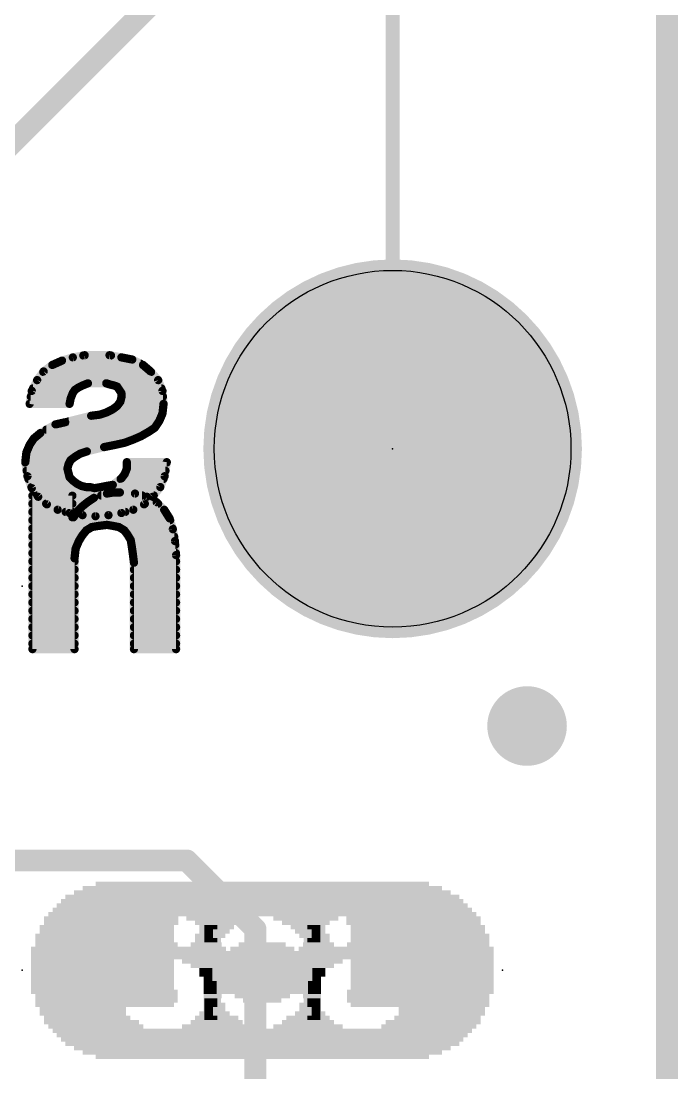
# Model space of a CAD drawing. Extents: x -32 to 103, y -61 to 35.
# Drawn here: x 32.12 to 38.2, y 6.92 to 16.66 of the extents above; entities that cross this region are included whole.
import ezdxf

# ---------------------------------------------------------------- set-up
doc = ezdxf.new("R2010")
doc.units = 0
for name, color, linetype in [('1', 12, 'CONTINUOUS'), ('16', 132, 'CONTINUOUS'), ('18', 110, 'CONTINUOUS'), ('20', 53, 'CONTINUOUS'), ('21', 41, 'CONTINUOUS'), ('22', 40, 'CONTINUOUS'), ('23', 53, 'CONTINUOUS'), ('24', 53, 'CONTINUOUS'), ('29', 253, 'CONTINUOUS'), ('47', 253, 'CONTINUOUS')]:
    doc.layers.add(name, color=color, linetype=linetype)

# ---------------------------------------------------------------- blocks, each defined once
blk = doc.blocks.new('RECT')
blk.add_solid([(-0.5, -0.5), (0.5, -0.5), (-0.5, 0.5), (0.5, 0.5)])
blk = doc.blocks.new('ROUNDV')
at = {"const_width": 0.5}
blk.add_lwpolyline([(0, -0.25, 1), (0, 0.25, 1), (0, -0.25)], format="xyb", dxfattribs=at)

msp = doc.modelspace()

# ---------------------------------------------------------------- linework, layer by layer
at = {"layer": '1', "const_width": 0.2032}
for points in [[(38.1, 0), (38.1, 25.4)], [(34.29, 17.78), (31.75, 15.24)], [(33.655, 8.89), (31.75, 8.89)], [(34.29, 8.255), (33.655, 8.89)], [(34.29, 7.62), (34.29, 8.255)], [(34.29, 3.556), (34.29, 7.62)]]:
    msp.add_lwpolyline(points, dxfattribs=at)
at = {"layer": '1', "const_width": 0.1016}
for points in [[(33.6909, 8.9259, 1), (33.6191, 8.8541)], [(33.655, 8.8392, 1), (33.655, 8.9408)], [(34.3408, 8.255, 1), (34.2392, 8.255)], [(34.2541, 8.2191, 1), (34.3259, 8.2909)], [(34.3408, 7.62, 1), (34.2392, 7.62)], [(34.2392, 7.62, 1), (34.3408, 7.62)]]:
    msp.add_lwpolyline(points, format="xyb", dxfattribs=at)
at = {"layer": '16', "const_width": 0.2032}
msp.add_lwpolyline([(38.1, 25.4), (38.1, 0)], dxfattribs=at)
at = {"layer": '20', "const_width": 0.2032}
msp.add_lwpolyline([(38.1, 0), (38.1, 25.4)], dxfattribs=at)
at = {"layer": '20'}
msp.add_circle((35.56, 12.7), 1.651, dxfattribs=at)
at = {"layer": '21', "const_width": 0.0762}
for points in [[(32.225, 12.266), (32.595, 12.266)], [(32.225, 10.846), (32.225, 12.266)], [(32.595, 12.266), (32.595, 12.066)], [(32.735, 12.206), (32.795, 12.246)], [(32.795, 12.246), (32.915, 12.286)], [(32.8616, 12.2682), (33.2403, 12.2682)], [(32.915, 12.286), (32.975, 12.296)], [(32.975, 12.296), (33.035, 12.296)], [(33.035, 12.296), (33.175, 12.286)], [(33.175, 12.286), (33.285, 12.256)], [(33.285, 12.256), (33.375, 12.206)], [(32.225, 12.192), (32.595, 12.192)], [(32.645, 12.126), (32.685, 12.166)], [(32.685, 12.166), (32.735, 12.206)], [(32.7175, 12.192), (33.389, 12.192)], [(33.375, 12.206), (33.445, 12.136)], [(33.445, 12.136), (33.495, 12.056)], [(32.225, 12.1158), (32.595, 12.1158)], [(32.225, 12.0396), (33.4999, 12.0396)], [(32.595, 12.066), (32.605, 12.066)], [(32.605, 12.066), (32.645, 12.126)], [(32.6382, 12.1158), (33.4576, 12.1158)], [(33.495, 12.056), (33.525, 11.956)], [(32.225, 11.9634), (32.754, 11.9634)], [(32.725, 11.946), (32.685, 11.896)], [(32.775, 11.976), (32.725, 11.946)], [(32.835, 11.986), (32.775, 11.976)], [(32.915, 11.996), (32.835, 11.986)], [(32.975, 11.986), (32.915, 11.996)], [(33.025, 11.976), (32.975, 11.986)], [(33.075, 11.946), (33.025, 11.976)], [(33.046, 11.9634), (33.5228, 11.9634)], [(33.105, 11.906), (33.075, 11.946)], [(33.525, 11.956), (33.545, 11.846)], [(32.225, 11.8872), (32.6797, 11.8872)], [(32.655, 11.846), (32.625, 11.776)], [(32.685, 11.896), (32.655, 11.846)], [(33.135, 11.856), (33.105, 11.906)], [(33.1163, 11.8872), (33.5375, 11.8872)], [(33.145, 11.796), (33.135, 11.856)], [(33.545, 11.846), (33.555, 11.716)], [(32.225, 11.811), (32.64, 11.811)], [(32.625, 11.776), (32.615, 11.686)], [(33.1425, 11.811), (33.5477, 11.811)], [(33.155, 11.726), (33.145, 11.796)], [(32.225, 11.7348), (32.6204, 11.7348)], [(32.225, 11.6586), (32.615, 11.6586)], [(32.615, 11.686), (32.615, 10.846)], [(33.1537, 11.7348), (33.5536, 11.7348)], [(33.165, 11.646), (33.155, 11.726)], [(33.1634, 11.6586), (33.555, 11.6586)], [(33.165, 10.846), (33.165, 11.646)], [(33.555, 11.716), (33.555, 10.846)], [(32.225, 11.5824), (32.615, 11.5824)], [(33.165, 11.5824), (33.555, 11.5824)], [(32.225, 11.5062), (32.615, 11.5062)], [(33.165, 11.5062), (33.555, 11.5062)], [(32.225, 11.43), (32.615, 11.43)], [(32.225, 11.3538), (32.615, 11.3538)], [(33.165, 11.43), (33.555, 11.43)], [(33.165, 11.3538), (33.555, 11.3538)], [(32.225, 11.2776), (32.615, 11.2776)], [(33.165, 11.2776), (33.555, 11.2776)], [(32.225, 11.2014), (32.615, 11.2014)], [(33.165, 11.2014), (33.555, 11.2014)], [(32.225, 11.1252), (32.615, 11.1252)], [(33.165, 11.1252), (33.555, 11.1252)], [(32.225, 11.049), (32.615, 11.049)], [(32.225, 10.9728), (32.615, 10.9728)], [(33.165, 11.049), (33.555, 11.049)], [(33.165, 10.9728), (33.555, 10.9728)], [(32.225, 10.8966), (32.615, 10.8966)], [(33.165, 10.8966), (33.555, 10.8966)], [(32.615, 10.846), (32.225, 10.846)], [(33.555, 10.846), (33.165, 10.846)]]:
    msp.add_lwpolyline(points, dxfattribs=at)
at = {"layer": '21', "const_width": 0.0381}
for points in [[(32.225, 12.2851, 1), (32.225, 12.247)], [(32.2441, 12.266, 1), (32.206, 12.266)], [(32.614, 12.266, 1), (32.5759, 12.266)], [(32.595, 12.247, 1), (32.595, 12.2851)], [(32.789, 12.2641, 1), (32.801, 12.2279)], [(32.8056, 12.2301, 1), (32.7844, 12.2619)], [(32.8616, 12.2873, 1), (32.8616, 12.2492)], [(32.9119, 12.3048, 1), (32.9181, 12.2672)], [(32.921, 12.2679, 1), (32.909, 12.3041)], [(32.975, 12.3151, 1), (32.975, 12.277)], [(32.9781, 12.2772, 1), (32.9719, 12.3148)], [(33.0364, 12.315, 1), (33.0336, 12.277)], [(33.035, 12.277, 1), (33.035, 12.3151)], [(33.18, 12.3044, 1), (33.17, 12.2676)], [(33.1736, 12.267, 1), (33.1764, 12.305)], [(33.2403, 12.2492, 1), (33.2403, 12.2873)], [(33.2943, 12.2727, 1), (33.2757, 12.2393)], [(33.28, 12.2376, 1), (33.29, 12.2744)], [(32.225, 12.2111, 1), (32.225, 12.173)], [(32.595, 12.173, 1), (32.595, 12.2111)], [(32.6731, 12.1809, 1), (32.6969, 12.1511)], [(32.6985, 12.1525, 1), (32.6715, 12.1795)], [(32.7175, 12.2111, 1), (32.7175, 12.173)], [(32.7244, 12.2219, 1), (32.7456, 12.1901)], [(32.7469, 12.1911, 1), (32.7231, 12.2209)], [(33.3885, 12.2195, 1), (33.3615, 12.1925)], [(33.3657, 12.1893, 1), (33.3843, 12.2227)], [(33.389, 12.173, 1), (33.389, 12.2111)], [(33.4612, 12.1461, 1), (33.4288, 12.1259)], [(32.225, 12.1349, 1), (32.225, 12.0968)], [(32.225, 12.0587, 1), (32.225, 12.0206)], [(32.5759, 12.066, 1), (32.614, 12.066)], [(32.595, 12.0851, 1), (32.595, 12.047)], [(32.5891, 12.0766, 1), (32.6209, 12.0554)], [(32.595, 12.0968, 1), (32.595, 12.1349)], [(32.605, 12.047, 1), (32.605, 12.0851)], [(32.6382, 12.1349, 1), (32.6382, 12.0968)], [(32.6315, 12.1395, 1), (32.6585, 12.1125)], [(32.6609, 12.1154, 1), (32.6291, 12.1366)], [(33.4315, 12.1225, 1), (33.4585, 12.1495)], [(33.4576, 12.0968, 1), (33.4576, 12.1349)], [(33.5132, 12.0615, 1), (33.4768, 12.0505)], [(33.4788, 12.0459, 1), (33.5112, 12.0661)], [(33.4999, 12.0206, 1), (33.4999, 12.0587)], [(32.225, 11.9825, 1), (32.225, 11.9444)], [(32.7152, 11.9623, 1), (32.7348, 11.9297)], [(32.7399, 11.9341, 1), (32.7101, 11.9579)], [(32.754, 11.9444, 1), (32.754, 11.9825)], [(32.7719, 11.9948, 1), (32.7781, 11.9572)], [(32.7848, 11.9597, 1), (32.7652, 11.9923)], [(32.8326, 12.0049, 1), (32.8374, 11.9671)], [(32.8381, 11.9672, 1), (32.8319, 12.0048)], [(32.9181, 12.0148, 1), (32.9119, 11.9772)], [(32.9174, 11.9771, 1), (32.9126, 12.0149)], [(32.9787, 12.0047, 1), (32.9713, 11.9673)], [(32.9719, 11.9672, 1), (32.9781, 12.0048)], [(33.0348, 11.9923, 1), (33.0152, 11.9597)], [(33.0213, 11.9573, 1), (33.0287, 11.9947)], [(33.046, 11.9825, 1), (33.046, 11.9444)], [(33.0902, 11.9574, 1), (33.0598, 11.9346)], [(33.0652, 11.9297, 1), (33.0848, 11.9623)], [(33.5437, 11.9594, 1), (33.5063, 11.9526)], [(33.5068, 11.9505, 1), (33.5432, 11.9615)], [(33.5228, 11.9444, 1), (33.5228, 11.9825)], [(32.225, 11.9063, 1), (32.225, 11.8681)], [(32.6725, 11.8385, 1), (32.6375, 11.8535)], [(32.6701, 11.9079, 1), (32.6999, 11.8841)], [(32.7013, 11.8862, 1), (32.6687, 11.9058)], [(32.6797, 11.8681, 1), (32.6797, 11.9063)], [(33.1213, 11.9158, 1), (33.0887, 11.8962)], [(33.0898, 11.8946, 1), (33.1202, 11.9174)], [(33.1163, 11.9063, 1), (33.1163, 11.8681)], [(33.1538, 11.8591, 1), (33.1162, 11.8529)], [(33.1187, 11.8462, 1), (33.1513, 11.8658)], [(33.564, 11.8475, 1), (33.526, 11.8445)], [(33.5375, 11.8681, 1), (33.5375, 11.9063)], [(32.225, 11.83, 1), (32.225, 11.7919)], [(32.6075, 11.7835, 1), (32.6425, 11.7685)], [(32.6439, 11.7739, 1), (32.6061, 11.7781)], [(32.6387, 11.8558, 1), (32.6713, 11.8362)], [(32.64, 11.7919, 1), (32.64, 11.83)], [(33.1425, 11.83, 1), (33.1425, 11.7919)], [(33.1639, 11.7987, 1), (33.1261, 11.7933)], [(33.1262, 11.7929, 1), (33.1638, 11.7991)], [(33.5263, 11.8426, 1), (33.5637, 11.8494)], [(33.5477, 11.7919, 1), (33.5477, 11.83)], [(32.225, 11.7538, 1), (32.225, 11.7157)], [(32.225, 11.6776, 1), (32.225, 11.6395)], [(32.6341, 11.686, 1), (32.596, 11.686)], [(32.5961, 11.6881, 1), (32.6339, 11.6839)], [(32.615, 11.6395, 1), (32.615, 11.6776)], [(32.6204, 11.7157, 1), (32.6204, 11.7538)], [(33.1537, 11.7538, 1), (33.1537, 11.7157)], [(33.1739, 11.7284, 1), (33.1361, 11.7236)], [(33.1361, 11.7233, 1), (33.1739, 11.7287)], [(33.1634, 11.6776, 1), (33.1634, 11.6395)], [(33.184, 11.646, 1), (33.1459, 11.646)], [(33.574, 11.716, 1), (33.5359, 11.716)], [(33.536, 11.7145, 1), (33.574, 11.7175)], [(33.5536, 11.7157, 1), (33.5536, 11.7538)], [(33.555, 11.6395, 1), (33.555, 11.6776)], [(32.225, 11.6014, 1), (32.225, 11.5633)], [(32.615, 11.5633, 1), (32.615, 11.6014)], [(33.165, 11.6014, 1), (33.165, 11.5633)], [(33.1461, 11.6436, 1), (33.1839, 11.6484)], [(33.555, 11.5633, 1), (33.555, 11.6014)], [(32.225, 11.5252, 1), (32.225, 11.4871)], [(32.615, 11.4871, 1), (32.615, 11.5252)], [(33.165, 11.5252, 1), (33.165, 11.4871)], [(33.555, 11.4871, 1), (33.555, 11.5252)], [(32.225, 11.449, 1), (32.225, 11.4109)], [(32.225, 11.3728, 1), (32.225, 11.3347)], [(32.615, 11.4109, 1), (32.615, 11.449)], [(32.615, 11.3347, 1), (32.615, 11.3728)], [(33.165, 11.449, 1), (33.165, 11.4109)], [(33.165, 11.3728, 1), (33.165, 11.3347)], [(33.555, 11.4109, 1), (33.555, 11.449)], [(33.555, 11.3347, 1), (33.555, 11.3728)], [(32.225, 11.2967, 1), (32.225, 11.2586)], [(32.615, 11.2586, 1), (32.615, 11.2967)], [(33.165, 11.2967, 1), (33.165, 11.2586)], [(33.555, 11.2586, 1), (33.555, 11.2967)], [(32.225, 11.2205, 1), (32.225, 11.1824)], [(32.615, 11.1824, 1), (32.615, 11.2205)], [(33.165, 11.2205, 1), (33.165, 11.1824)], [(33.555, 11.1824, 1), (33.555, 11.2205)], [(32.225, 11.1443, 1), (32.225, 11.1062)], [(32.615, 11.1062, 1), (32.615, 11.1443)], [(33.165, 11.1443, 1), (33.165, 11.1062)], [(33.555, 11.1062, 1), (33.555, 11.1443)], [(32.225, 11.0681, 1), (32.225, 11.03)], [(32.225, 10.9919, 1), (32.225, 10.9538)], [(32.615, 11.03, 1), (32.615, 11.0681)], [(32.615, 10.9538, 1), (32.615, 10.9919)], [(33.165, 11.0681, 1), (33.165, 11.03)], [(33.165, 10.9919, 1), (33.165, 10.9538)], [(33.555, 11.03, 1), (33.555, 11.0681)], [(33.555, 10.9538, 1), (33.555, 10.9919)], [(32.225, 10.9157, 1), (32.225, 10.8776)], [(32.615, 10.8776, 1), (32.615, 10.9157)], [(33.165, 10.9157, 1), (33.165, 10.8776)], [(33.555, 10.8776, 1), (33.555, 10.9157)], [(32.225, 10.8651, 1), (32.225, 10.827)], [(32.206, 10.846, 1), (32.2441, 10.846)], [(32.596, 10.846, 1), (32.6341, 10.846)], [(32.615, 10.827, 1), (32.615, 10.8651)], [(33.1459, 10.846, 1), (33.184, 10.846)], [(33.165, 10.8651, 1), (33.165, 10.827)], [(33.5359, 10.846, 1), (33.574, 10.846)], [(33.555, 10.827, 1), (33.555, 10.8651)]]:
    msp.add_lwpolyline(points, format="xyb", dxfattribs=at)
at = {"layer": '22', "const_width": 0.0762}
for points in [[(32.499, 13.516), (32.409, 13.476)], [(32.599, 13.546), (32.499, 13.516)], [(32.709, 13.566), (32.599, 13.546)], [(32.6958, 13.5636), (32.9522, 13.5636)], [(32.939, 13.566), (32.709, 13.566)], [(33.049, 13.546), (32.939, 13.566)], [(33.149, 13.526), (33.049, 13.546)], [(33.249, 13.476), (33.149, 13.526)], [(32.329, 13.416), (32.269, 13.336)], [(32.3254, 13.4112), (33.3232, 13.4112)], [(32.409, 13.476), (32.329, 13.416)], [(32.4347, 13.4874), (33.2262, 13.4874)], [(33.319, 13.416), (33.249, 13.476)], [(33.389, 13.336), (33.319, 13.416)], [(32.269, 13.336), (32.219, 13.236)], [(32.2685, 13.335), (33.3894, 13.335)], [(32.689, 13.286), (32.739, 13.306)], [(32.739, 13.306), (32.909, 13.306)], [(32.909, 13.306), (32.939, 13.296)], [(33.429, 13.236), (33.389, 13.336)], [(32.219, 13.236), (32.199, 13.116)], [(32.2304, 13.2588), (32.6382, 13.2588)], [(32.579, 13.166), (32.599, 13.216)], [(32.599, 13.216), (32.619, 13.246)], [(32.619, 13.246), (32.649, 13.266)], [(32.649, 13.266), (32.689, 13.286)], [(32.939, 13.296), (32.979, 13.286)], [(32.979, 13.286), (33.009, 13.276)], [(33.009, 13.276), (33.049, 13.216)], [(33.0205, 13.2588), (33.4199, 13.2588)], [(33.049, 13.216), (33.049, 13.176)], [(33.439, 13.116), (33.429, 13.236)], [(32.199, 13.116), (32.569, 13.116)], [(32.2101, 13.1826), (32.5856, 13.1826)], [(32.569, 13.116), (32.579, 13.166)], [(33.039, 13.136), (33.009, 13.096)], [(33.0168, 13.1064), (33.4379, 13.1064)], [(33.049, 13.176), (33.039, 13.136)], [(33.049, 13.1826), (33.4335, 13.1826)], [(33.429, 13.026), (33.439, 13.116)], [(32.849, 13.016), (32.769, 13.006)], [(32.909, 13.036), (32.849, 13.016)], [(32.8916, 13.0302), (33.4295, 13.0302)], [(32.969, 13.066), (32.909, 13.036)], [(33.009, 13.096), (32.969, 13.066)], [(33.399, 12.956), (33.429, 13.026)], [(32.439, 12.926), (32.299, 12.846)], [(32.529, 12.946), (32.439, 12.926)], [(32.769, 13.006), (32.529, 12.946)], [(32.561, 12.954), (33.3977, 12.954)], [(33.359, 12.896), (33.399, 12.956)], [(32.299, 12.846), (32.239, 12.796)], [(32.3546, 12.8778), (33.3317, 12.8778)], [(33.159, 12.786), (33.229, 12.816)], [(33.229, 12.816), (33.299, 12.856)], [(33.299, 12.856), (33.359, 12.896)], [(32.199, 12.736), (32.169, 12.666)], [(32.1945, 12.7254), (32.936, 12.7254)], [(32.239, 12.796), (32.199, 12.736)], [(32.2457, 12.8016), (33.1954, 12.8016)], [(32.729, 12.676), (32.889, 12.716)], [(32.889, 12.716), (32.989, 12.736)], [(32.989, 12.736), (33.079, 12.756)], [(33.079, 12.756), (33.159, 12.786)], [(32.169, 12.666), (32.159, 12.576)], [(32.1671, 12.6492), (32.6577, 12.6492)], [(32.579, 12.596), (32.619, 12.626)], [(32.619, 12.626), (32.669, 12.656)], [(32.669, 12.656), (32.729, 12.676)], [(32.159, 12.576), (32.179, 12.446)], [(32.1595, 12.573), (32.5675, 12.573)], [(32.549, 12.516), (32.559, 12.556)], [(32.559, 12.556), (32.579, 12.596)], [(33.099, 12.576), (33.099, 12.516)], [(33.469, 12.576), (33.099, 12.576)], [(33.099, 12.573), (33.4685, 12.573)], [(33.449, 12.446), (33.469, 12.576)], [(32.1712, 12.4968), (32.5538, 12.4968)], [(32.179, 12.446), (32.219, 12.336)], [(32.569, 12.436), (32.549, 12.516)], [(32.599, 12.406), (32.569, 12.436)], [(33.049, 12.426), (32.969, 12.366)], [(33.079, 12.466), (33.049, 12.426)], [(33.099, 12.516), (33.079, 12.466)], [(33.0913, 12.4968), (33.4568, 12.4968)], [(33.409, 12.346), (33.449, 12.446)], [(32.1882, 12.4206), (32.5844, 12.4206)], [(32.2159, 12.3444), (32.7654, 12.3444)], [(32.219, 12.336), (32.279, 12.256)], [(32.639, 12.376), (32.599, 12.406)], [(32.679, 12.356), (32.639, 12.376)], [(32.719, 12.346), (32.679, 12.356)], [(32.759, 12.346), (32.719, 12.346)], [(32.799, 12.336), (32.759, 12.346)], [(32.859, 12.346), (32.799, 12.336)], [(32.8494, 12.3444), (33.4078, 12.3444)], [(32.909, 12.356), (32.859, 12.346)], [(32.969, 12.366), (32.909, 12.356)], [(33.0418, 12.4206), (33.4388, 12.4206)], [(33.339, 12.256), (33.409, 12.346)], [(32.2698, 12.2682), (33.3485, 12.2682)], [(32.279, 12.256), (32.359, 12.186)], [(33.259, 12.186), (33.339, 12.256)], [(32.3521, 12.192), (33.2659, 12.192)], [(32.359, 12.186), (32.459, 12.136)], [(32.459, 12.136), (32.569, 12.106)], [(33.049, 12.106), (33.159, 12.136)], [(33.159, 12.136), (33.259, 12.186)], [(32.5331, 12.1158), (33.0849, 12.1158)], [(32.569, 12.106), (32.689, 12.086)], [(32.689, 12.086), (32.809, 12.076)], [(32.809, 12.076), (32.929, 12.086)], [(32.929, 12.086), (33.049, 12.106)]]:
    msp.add_lwpolyline(points, dxfattribs=at)
at = {"layer": '22', "const_width": 0.0381}
for points in [[(32.4935, 13.5342, 1), (32.5045, 13.4978)], [(32.5067, 13.4986, 1), (32.4913, 13.5334)], [(32.5956, 13.5647, 1), (32.6024, 13.5273)], [(32.6045, 13.5278, 1), (32.5935, 13.5642)], [(32.6958, 13.5827, 1), (32.6958, 13.5446)], [(32.709, 13.5851, 1), (32.709, 13.547)], [(32.7124, 13.5473, 1), (32.7056, 13.5847)], [(32.9424, 13.5847, 1), (32.9356, 13.5473)], [(32.939, 13.547, 1), (32.939, 13.5851)], [(32.9522, 13.5446, 1), (32.9522, 13.5827)], [(33.0527, 13.5647, 1), (33.0453, 13.5273)], [(33.0456, 13.5273, 1), (33.0524, 13.5647)], [(33.1575, 13.543, 1), (33.1405, 13.509)], [(33.1453, 13.5073, 1), (33.1527, 13.5447)], [(32.3254, 13.4303, 1), (32.3254, 13.3922)], [(32.3176, 13.4312, 1), (32.3404, 13.4008)], [(32.3442, 13.4046, 1), (32.3138, 13.4274)], [(32.4013, 13.4934, 1), (32.4167, 13.4586)], [(32.4204, 13.4608, 1), (32.3976, 13.4912)], [(32.4347, 13.5065, 1), (32.4347, 13.4684)], [(33.2262, 13.4684, 1), (33.2262, 13.5065)], [(33.2614, 13.4905, 1), (33.2366, 13.4615)], [(33.2405, 13.459, 1), (33.2575, 13.493)], [(33.3333, 13.4285, 1), (33.3047, 13.4035)], [(33.3066, 13.4015, 1), (33.3314, 13.4305)], [(33.3232, 13.3922, 1), (33.3232, 13.4303)], [(32.2685, 13.3541, 1), (32.2685, 13.316)], [(32.2538, 13.3474, 1), (32.2842, 13.3246)], [(32.286, 13.3275, 1), (32.252, 13.3445)], [(32.739, 13.3251, 1), (32.739, 13.287)], [(32.7461, 13.2883, 1), (32.7319, 13.3237)], [(32.915, 13.3241, 1), (32.903, 13.2879)], [(32.909, 13.287, 1), (32.909, 13.3251)], [(33.4067, 13.3431, 1), (33.3713, 13.3289)], [(33.3747, 13.3235, 1), (33.4033, 13.3485)], [(33.3894, 13.316, 1), (33.3894, 13.3541)], [(32.202, 13.2445, 1), (32.236, 13.2275)], [(32.2378, 13.2329, 1), (32.2002, 13.2391)], [(32.2304, 13.2779, 1), (32.2304, 13.2398)], [(32.5831, 13.2266, 1), (32.6149, 13.2054)], [(32.6167, 13.2089, 1), (32.5813, 13.2231)], [(32.6084, 13.2619, 1), (32.6296, 13.2301)], [(32.6349, 13.2354, 1), (32.6031, 13.2566)], [(32.6405, 13.283, 1), (32.6575, 13.249)], [(32.6382, 13.2398, 1), (32.6382, 13.2779)], [(32.6596, 13.2501, 1), (32.6384, 13.2819)], [(32.6819, 13.3037, 1), (32.6961, 13.2683)], [(32.6975, 13.269, 1), (32.6805, 13.303)], [(32.9436, 13.3145, 1), (32.9344, 13.2775)], [(32.933, 13.2779, 1), (32.945, 13.3141)], [(32.985, 13.3041, 1), (32.973, 13.2679)], [(32.9744, 13.2675, 1), (32.9836, 13.3045)], [(33.0249, 13.2866, 1), (32.9931, 13.2654)], [(33.0205, 13.2779, 1), (33.0205, 13.2398)], [(33.003, 13.2579, 1), (33.015, 13.2941)], [(33.068, 13.216, 1), (33.0299, 13.216)], [(33.0331, 13.2054, 1), (33.0649, 13.2266)], [(33.448, 13.2376, 1), (33.41, 13.2344)], [(33.4113, 13.2289, 1), (33.4467, 13.2431)], [(33.4199, 13.2398, 1), (33.4199, 13.2779)], [(32.199, 13.1351, 1), (32.199, 13.097)], [(32.2101, 13.2017, 1), (32.2101, 13.1636)], [(32.5613, 13.1731, 1), (32.5967, 13.1589)], [(32.5977, 13.1623, 1), (32.5603, 13.1697)], [(32.569, 13.097, 1), (32.569, 13.1351)], [(32.5856, 13.1636, 1), (32.5856, 13.2017)], [(33.0168, 13.1255, 1), (33.0168, 13.0874)], [(33.0205, 13.1406, 1), (33.0575, 13.1314)], [(33.0542, 13.1246, 1), (33.0238, 13.1474)], [(33.0299, 13.176, 1), (33.068, 13.176)], [(33.049, 13.2017, 1), (33.049, 13.1636)], [(33.0675, 13.1714, 1), (33.0305, 13.1806)], [(33.4579, 13.1139, 1), (33.4201, 13.1181)], [(33.4335, 13.1636, 1), (33.4335, 13.2017)], [(33.4379, 13.0874, 1), (33.4379, 13.1255)], [(32.1802, 13.1191, 1), (32.2178, 13.1129)], [(32.5503, 13.1197, 1), (32.5877, 13.1123)], [(32.843, 13.0341, 1), (32.855, 12.9979)], [(32.8514, 12.9971, 1), (32.8466, 13.0349)], [(32.8916, 13.0493, 1), (32.8916, 13.0112)], [(32.9005, 13.053, 1), (32.9175, 13.019)], [(32.915, 13.0179, 1), (32.903, 13.0541)], [(32.9576, 13.0812, 1), (32.9804, 13.0508)], [(32.9775, 13.049, 1), (32.9605, 13.083)], [(32.9938, 13.1074, 1), (33.0242, 13.0846)], [(33.0204, 13.0808, 1), (32.9976, 13.1112)], [(33.4101, 13.0281, 1), (33.4479, 13.0239)], [(33.4465, 13.0185, 1), (33.4115, 13.0335)], [(33.42, 13.1144, 1), (33.458, 13.1176)], [(33.4295, 13.0112, 1), (33.4295, 13.0493)], [(32.4349, 12.9446, 1), (32.4431, 12.9074)], [(32.4485, 12.9095, 1), (32.4295, 12.9425)], [(32.5244, 12.9645, 1), (32.5336, 12.9275)], [(32.5331, 12.9274, 1), (32.5249, 12.9646)], [(32.561, 12.9731, 1), (32.561, 12.935)], [(32.7666, 13.0249, 1), (32.7714, 12.9871)], [(32.7736, 12.9875, 1), (32.7644, 13.0245)], [(33.3815, 12.9635, 1), (33.4165, 12.9485)], [(33.4149, 12.9454, 1), (33.3831, 12.9666)], [(33.3977, 12.935, 1), (33.3977, 12.9731)], [(32.2895, 12.8625, 1), (32.3085, 12.8295)], [(32.3112, 12.8314, 1), (32.2868, 12.8606)], [(32.3546, 12.8969, 1), (32.3546, 12.8588)], [(33.2195, 12.8325, 1), (33.2385, 12.7995)], [(33.2365, 12.7985, 1), (33.2215, 12.8335)], [(33.2884, 12.8719, 1), (33.3096, 12.8401)], [(33.3085, 12.8395, 1), (33.2895, 12.8725)], [(33.3317, 12.8588, 1), (33.3317, 12.8969)], [(33.3431, 12.9066, 1), (33.3749, 12.8854)], [(33.3696, 12.8801, 1), (33.3484, 12.9119)], [(32.1945, 12.7445, 1), (32.1945, 12.7064)], [(32.1831, 12.7466, 1), (32.2149, 12.7254)], [(32.2165, 12.7285, 1), (32.1815, 12.7435)], [(32.2268, 12.8106, 1), (32.2512, 12.7814)], [(32.2549, 12.7854, 1), (32.2231, 12.8066)], [(32.2457, 12.8207, 1), (32.2457, 12.7826)], [(32.8853, 12.7347, 1), (32.8927, 12.6973)], [(32.8936, 12.6975, 1), (32.8844, 12.7345)], [(32.936, 12.7064, 1), (32.936, 12.7445)], [(32.9849, 12.7546, 1), (32.9931, 12.7174)], [(32.9927, 12.7173, 1), (32.9853, 12.7547)], [(33.0723, 12.7738, 1), (33.0857, 12.7382)], [(33.0831, 12.7374, 1), (33.0749, 12.7746)], [(33.1515, 12.8035, 1), (33.1665, 12.7685)], [(33.1657, 12.7682, 1), (33.1523, 12.8038)], [(33.1954, 12.7826, 1), (33.1954, 12.8207)], [(32.1671, 12.6683, 1), (32.1671, 12.6302)], [(32.1515, 12.6735, 1), (32.1865, 12.6585)], [(32.1879, 12.6639, 1), (32.1501, 12.6681)], [(32.6092, 12.6423, 1), (32.6288, 12.6097)], [(32.6304, 12.6108, 1), (32.6076, 12.6412)], [(32.663, 12.6741, 1), (32.675, 12.6379)], [(32.6577, 12.6302, 1), (32.6577, 12.6683)], [(32.6788, 12.6397, 1), (32.6592, 12.6723)], [(32.7244, 12.6945, 1), (32.7336, 12.6575)], [(32.735, 12.6579, 1), (32.723, 12.6941)], [(32.1778, 12.5789, 1), (32.1402, 12.5731)], [(32.1401, 12.5781, 1), (32.1779, 12.5739)], [(32.1595, 12.5921, 1), (32.1595, 12.554)], [(32.542, 12.5645, 1), (32.576, 12.5475)], [(32.5775, 12.5514, 1), (32.5405, 12.5606)], [(32.5676, 12.6112, 1), (32.5904, 12.5808)], [(32.596, 12.5875, 1), (32.562, 12.6045)], [(32.5675, 12.554, 1), (32.5675, 12.5921)], [(33.099, 12.5951, 1), (33.099, 12.557)], [(33.1181, 12.576, 1), (33.08, 12.576)], [(33.099, 12.5921, 1), (33.099, 12.554)], [(33.4878, 12.5731, 1), (33.4502, 12.5789)], [(33.4685, 12.554, 1), (33.4685, 12.5921)], [(33.469, 12.557, 1), (33.469, 12.5951)], [(32.1712, 12.5159, 1), (32.1712, 12.4778)], [(32.1969, 12.4525, 1), (32.1611, 12.4395)], [(32.1602, 12.4431, 1), (32.1978, 12.4489)], [(32.5675, 12.5206, 1), (32.5305, 12.5114)], [(32.5305, 12.5206, 1), (32.5675, 12.5114)], [(32.5825, 12.4495, 1), (32.5555, 12.4225)], [(32.5538, 12.4778, 1), (32.5538, 12.5159)], [(33.0604, 12.4108, 1), (33.0376, 12.4412)], [(33.0613, 12.4731, 1), (33.0967, 12.4589)], [(33.0942, 12.4546, 1), (33.0638, 12.4774)], [(33.0913, 12.5159, 1), (33.0913, 12.4778)], [(33.08, 12.516, 1), (33.1181, 12.516)], [(33.1167, 12.5089, 1), (33.0813, 12.5231)], [(33.4302, 12.4489, 1), (33.4678, 12.4431)], [(33.4667, 12.4389, 1), (33.4313, 12.4531)], [(33.4568, 12.4778, 1), (33.4568, 12.5159)], [(32.1882, 12.4397, 1), (32.1882, 12.4016)], [(32.2159, 12.3635, 1), (32.2159, 12.3254)], [(32.2342, 12.3474, 1), (32.2038, 12.3246)], [(32.5505, 12.4314, 1), (32.5875, 12.4406)], [(32.6104, 12.4212, 1), (32.5876, 12.3908)], [(32.5844, 12.4016, 1), (32.5844, 12.4397)], [(32.5855, 12.3925, 1), (32.6125, 12.4195)], [(32.6475, 12.393, 1), (32.6305, 12.359)], [(32.6276, 12.3608, 1), (32.6504, 12.3912)], [(32.6836, 12.3745, 1), (32.6744, 12.3375)], [(32.6705, 12.339, 1), (32.6875, 12.373)], [(32.719, 12.3651, 1), (32.719, 12.327)], [(32.7144, 12.3275, 1), (32.7236, 12.3645)], [(32.7636, 12.3645, 1), (32.7544, 12.3275)], [(32.759, 12.327, 1), (32.759, 12.3651)], [(32.7654, 12.3254, 1), (32.7654, 12.3635)], [(32.7959, 12.3548, 1), (32.8021, 12.3172)], [(32.7944, 12.3175, 1), (32.8036, 12.3545)], [(32.8494, 12.3635, 1), (32.8494, 12.3254)], [(32.8553, 12.3647, 1), (32.8627, 12.3273)], [(32.8621, 12.3272, 1), (32.8559, 12.3648)], [(32.9059, 12.3748, 1), (32.9121, 12.3372)], [(32.9127, 12.3373, 1), (32.9053, 12.3747)], [(32.9576, 12.3812, 1), (32.9804, 12.3508)], [(32.9721, 12.3472, 1), (32.9659, 12.3848)], [(33.0418, 12.4397, 1), (33.0418, 12.4016)], [(33.0338, 12.4374, 1), (33.0642, 12.4146)], [(33.3913, 12.3531, 1), (33.4267, 12.3389)], [(33.424, 12.3343, 1), (33.394, 12.3577)], [(33.4078, 12.3254, 1), (33.4078, 12.3635)], [(33.4388, 12.4016, 1), (33.4388, 12.4397)], [(32.2011, 12.3295, 1), (32.2369, 12.3425)], [(32.2698, 12.2873, 1), (32.2698, 12.2492)], [(32.2915, 12.2703, 1), (32.2665, 12.2417)], [(32.2638, 12.2446, 1), (32.2942, 12.2674)], [(33.324, 12.2677, 1), (33.354, 12.2443)], [(33.3515, 12.2417, 1), (33.3265, 12.2703)], [(33.3485, 12.2492, 1), (33.3485, 12.2873)], [(32.3521, 12.2111, 1), (32.3521, 12.173)], [(32.3675, 12.203, 1), (32.3505, 12.169)], [(32.3465, 12.1717, 1), (32.3715, 12.2003)], [(32.464, 12.1544, 1), (32.454, 12.1176)], [(32.4505, 12.119, 1), (32.4675, 12.153)], [(33.1505, 12.153, 1), (33.1675, 12.119)], [(33.164, 12.1176, 1), (33.154, 12.1544)], [(33.2465, 12.2003, 1), (33.2715, 12.1717)], [(33.2675, 12.169, 1), (33.2505, 12.203)], [(33.2659, 12.173, 1), (33.2659, 12.2111)], [(32.5331, 12.1349, 1), (32.5331, 12.0968)], [(32.5721, 12.1248, 1), (32.5659, 12.0872)], [(32.564, 12.0876, 1), (32.574, 12.1244)], [(32.6906, 12.105, 1), (32.6874, 12.067)], [(32.6859, 12.0672, 1), (32.6921, 12.1048)], [(32.8074, 12.095, 1), (32.8106, 12.057)], [(32.8074, 12.057, 1), (32.8106, 12.095)], [(32.9259, 12.1048, 1), (32.9321, 12.0672)], [(32.9306, 12.067, 1), (32.9274, 12.105)], [(33.044, 12.1244, 1), (33.054, 12.0876)], [(33.0521, 12.0872, 1), (33.0459, 12.1248)], [(33.0849, 12.0968, 1), (33.0849, 12.1349)]]:
    msp.add_lwpolyline(points, format="xyb", dxfattribs=at)
at = {"layer": '23'}
for p in [(35.56, 12.7), (32.131, 7.874)]:
    msp.add_point(p, dxfattribs=at)
at = {"layer": '24'}
for p in [(32.131, 11.43), (36.576, 7.874)]:
    msp.add_point(p, dxfattribs=at)
at = {"layer": '29', "const_width": 1.7526}
msp.add_lwpolyline([(35.56, 11.8237, 1), (35.56, 13.5763, 1), (35.56, 11.8237)], format="xyb", dxfattribs=at)
at = {"layer": '47', "const_width": 0.13}
msp.add_lwpolyline([(35.56, 12.7), (35.56, 31.16)], dxfattribs=at)
at = {"layer": '47', "const_width": 0.065}
msp.add_lwpolyline([(35.5275, 12.7, 1), (35.5925, 12.7)], format="xyb", dxfattribs=at)

# ---------------------------------------------------------------- block references
at = {"layer": '18', "xscale": 0.7366, "yscale": 0.7366}
msp.add_blockref('ROUNDV', (36.8046, 10.1346), dxfattribs=at)
msp.add_blockref('ROUNDV', (36.8046, 10.1346), dxfattribs=at)
at = {"layer": '21', "yscale": 0.04}
for p, xscale in [((34.351, 8.674), 3.08), ((34.351, 8.554), 3.64), ((34.351, 8.594), 3.48), ((34.351, 8.634), 3.32), ((34.351, 8.474), 3.8), ((34.351, 8.514), 3.72), ((32.771, 8.354), 0.88), ((32.851, 8.394), 0.96), ((34.351, 8.434), 3.88), ((33.951, 8.394), 0.84), ((33.951, 8.354), 0.6), ((35.431, 8.394), 1.8), ((34.791, 8.354), 0.28), ((35.751, 8.354), 1.24), ((32.711, 8.274), 0.84), ((32.751, 8.314), 0.84), ((33.951, 8.314), 0.44), ((33.931, 8.274), 0.32), ((34.811, 8.314), 0.16), ((34.831, 8.274), 0.12), ((35.751, 8.314), 1.24), ((35.791, 8.274), 1.24), ((32.671, 8.194), 0.84), ((32.711, 8.234), 0.84), ((33.871, 8.194), 0.28), ((33.911, 8.234), 0.28), ((34.851, 8.234), 0.08), ((34.851, 8.194), 0.08), ((35.791, 8.234), 1.24), ((35.811, 8.194), 1.28), ((32.651, 8.074), 0.88), ((32.671, 8.154), 0.84), ((32.671, 8.114), 0.84), ((33.451, 8.114), 0.24), ((33.631, 8.074), 0.6), ((33.451, 8.154), 0.16), ((33.831, 8.114), 0.28), ((33.851, 8.154), 0.24), ((34.451, 8.074), 0.4), ((34.431, 8.114), 0.28), ((34.791, 8.074), 0.2), ((34.811, 8.114), 0.16), ((34.831, 8.154), 0.12), ((35.811, 8.154), 1.28), ((35.811, 8.114), 1.28), ((35.831, 8.074), 1.32), ((32.651, 8.034), 0.88), ((32.651, 7.994), 0.88), ((33.651, 8.034), 0.56), ((33.691, 7.994), 0.48), ((34.531, 7.994), 0.72), ((34.551, 8.034), 0.68), ((35.831, 8.034), 1.32), ((35.831, 7.994), 1.32), ((32.651, 7.954), 0.88), ((32.671, 7.914), 0.92), ((32.691, 7.874), 0.96), ((33.751, 7.954), 0.28), ((33.791, 7.914), 0.2), ((33.831, 7.874), 0.12), ((34.531, 7.954), 0.72), ((34.531, 7.914), 0.72), ((34.531, 7.874), 0.72), ((35.831, 7.954), 1.32), ((35.831, 7.914), 1.32), ((35.831, 7.874), 1.32), ((32.751, 7.794), 1.08), ((33.831, 7.834), 0.12), ((33.851, 7.794), 0.08), ((34.531, 7.834), 0.72), ((34.531, 7.794), 0.72), ((35.831, 7.834), 1.32), ((35.831, 7.794), 1.32), ((32.831, 7.754), 1.24), ((32.871, 7.714), 1.32), ((32.671, 7.674), 0.92), ((33.411, 7.674), 0.32), ((33.871, 7.754), 0.12), ((33.871, 7.714), 0.12), ((33.871, 7.674), 0.12), ((34.531, 7.754), 0.72), ((34.531, 7.714), 0.72), ((34.551, 7.674), 0.68), ((35.831, 7.754), 1.32), ((35.831, 7.714), 1.32), ((35.831, 7.674), 1.32), ((32.671, 7.634), 0.84), ((32.671, 7.594), 0.84), ((33.431, 7.634), 0.28), ((33.451, 7.594), 0.24), ((33.891, 7.634), 0.16), ((33.891, 7.594), 0.16), ((34.431, 7.634), 0.36), ((34.431, 7.594), 0.2), ((34.811, 7.634), 0.16), ((34.831, 7.594), 0.12), ((35.811, 7.634), 1.28), ((35.811, 7.594), 1.28), ((32.651, 7.554), 0.8), ((32.691, 7.514), 0.8), ((33.911, 7.554), 0.2), ((33.911, 7.514), 0.2), ((34.831, 7.554), 0.12), ((34.851, 7.514), 0.08), ((35.811, 7.554), 1.28), ((36.031, 7.514), 0.76), ((32.691, 7.474), 0.8), ((32.731, 7.434), 0.8), ((32.771, 7.394), 0.88), ((33.931, 7.394), 0.48), ((33.931, 7.434), 0.4), ((33.911, 7.474), 0.28), ((34.811, 7.394), 0.24), ((34.831, 7.434), 0.12), ((34.851, 7.474), 0.08), ((36.031, 7.474), 0.76), ((36.011, 7.434), 0.72), ((36.011, 7.394), 0.72), ((32.811, 7.354), 0.88), ((34.351, 7.314), 3.88), ((33.931, 7.354), 0.64), ((34.771, 7.354), 0.32), ((35.971, 7.354), 0.72), ((34.351, 7.274), 3.8), ((34.351, 7.234), 3.72), ((34.351, 7.194), 3.64), ((34.351, 7.154), 3.48), ((34.351, 7.114), 3.32), ((34.351, 7.074), 3.08)]:
    msp.add_blockref('RECT', p, dxfattribs=dict(at, xscale=xscale))
msp.add_blockref('RECT', (32.711, 7.834), dxfattribs=at)
at = {"layer": '22', "yscale": 0.04, "rotation": 180}
for p, xscale in [((34.356, 8.674), 3.08), ((34.356, 8.554), 3.64), ((34.356, 8.594), 3.48), ((34.356, 8.634), 3.32), ((34.356, 8.474), 3.8), ((34.356, 8.514), 3.72), ((32.956, 8.354), 1.24), ((33.276, 8.394), 1.8), ((34.356, 8.434), 3.88), ((33.916, 8.354), 0.28), ((34.756, 8.394), 0.84), ((34.756, 8.354), 0.6), ((35.856, 8.394), 0.96), ((35.936, 8.354), 0.88), ((32.916, 8.274), 1.24), ((32.956, 8.314), 1.24), ((33.896, 8.314), 0.16), ((33.876, 8.274), 0.12), ((34.756, 8.314), 0.44), ((34.776, 8.274), 0.32), ((35.956, 8.314), 0.84), ((35.996, 8.274), 0.84), ((32.896, 8.194), 1.28), ((32.916, 8.234), 1.24), ((33.856, 8.234), 0.08), ((33.856, 8.194), 0.08), ((34.796, 8.234), 0.28), ((34.836, 8.194), 0.28), ((35.996, 8.234), 0.84), ((36.036, 8.194), 0.84), ((32.876, 8.074), 1.32), ((32.896, 8.154), 1.28), ((32.896, 8.114), 1.28), ((33.876, 8.154), 0.12), ((33.896, 8.114), 0.16), ((33.916, 8.074), 0.2), ((34.256, 8.074), 0.4), ((34.276, 8.114), 0.28), ((34.856, 8.154), 0.24), ((34.876, 8.114), 0.28), ((35.076, 8.074), 0.6), ((35.256, 8.114), 0.24), ((35.256, 8.154), 0.16), ((36.036, 8.154), 0.84), ((36.036, 8.114), 0.84), ((36.056, 8.074), 0.88), ((32.876, 8.034), 1.32), ((32.876, 7.994), 1.32), ((34.156, 8.034), 0.68), ((34.176, 7.994), 0.72), ((35.056, 8.034), 0.56), ((35.016, 7.994), 0.48), ((36.056, 8.034), 0.88), ((36.056, 7.994), 0.88), ((32.876, 7.954), 1.32), ((32.876, 7.914), 1.32), ((32.876, 7.874), 1.32), ((34.176, 7.954), 0.72), ((34.176, 7.914), 0.72), ((34.176, 7.874), 0.72), ((34.956, 7.954), 0.28), ((34.916, 7.914), 0.2), ((34.876, 7.874), 0.12), ((36.016, 7.874), 0.96), ((36.036, 7.914), 0.92), ((36.056, 7.954), 0.88), ((32.876, 7.834), 1.32), ((32.876, 7.794), 1.32), ((34.176, 7.834), 0.72), ((34.176, 7.794), 0.72), ((34.876, 7.834), 0.12), ((34.856, 7.794), 0.08), ((35.956, 7.794), 1.08), ((32.876, 7.754), 1.32), ((32.876, 7.714), 1.32), ((32.876, 7.674), 1.32), ((34.176, 7.754), 0.72), ((34.176, 7.714), 0.72), ((34.156, 7.674), 0.68), ((34.836, 7.754), 0.12), ((34.836, 7.714), 0.12), ((34.836, 7.674), 0.12), ((35.296, 7.674), 0.32), ((35.836, 7.714), 1.32), ((35.876, 7.754), 1.24), ((36.036, 7.674), 0.92), ((32.896, 7.634), 1.28), ((32.896, 7.594), 1.28), ((33.896, 7.634), 0.16), ((33.876, 7.594), 0.12), ((34.276, 7.634), 0.36), ((34.276, 7.594), 0.2), ((34.816, 7.634), 0.16), ((34.816, 7.594), 0.16), ((35.276, 7.634), 0.28), ((35.256, 7.594), 0.24), ((36.036, 7.634), 0.84), ((36.036, 7.594), 0.84), ((32.896, 7.554), 1.28), ((32.676, 7.514), 0.76), ((33.876, 7.554), 0.12), ((33.856, 7.514), 0.08), ((34.796, 7.554), 0.2), ((34.796, 7.514), 0.2), ((36.016, 7.514), 0.8), ((36.056, 7.554), 0.8), ((32.676, 7.474), 0.76), ((32.696, 7.434), 0.72), ((32.696, 7.394), 0.72), ((33.896, 7.394), 0.24), ((33.856, 7.474), 0.08), ((33.876, 7.434), 0.12), ((34.776, 7.394), 0.48), ((34.776, 7.434), 0.4), ((34.796, 7.474), 0.28), ((35.936, 7.394), 0.88), ((35.976, 7.434), 0.8), ((36.016, 7.474), 0.8), ((32.736, 7.354), 0.72), ((34.356, 7.314), 3.88), ((33.936, 7.354), 0.32), ((34.776, 7.354), 0.64), ((35.896, 7.354), 0.88), ((34.356, 7.274), 3.8), ((34.356, 7.234), 3.72), ((34.356, 7.194), 3.64), ((34.356, 7.154), 3.48), ((34.356, 7.114), 3.32), ((34.356, 7.074), 3.08)]:
    msp.add_blockref('RECT', p, dxfattribs=dict(at, xscale=xscale))
msp.add_blockref('RECT', (35.996, 7.834), dxfattribs=at)

doc.saveas('drawing.dxf')
